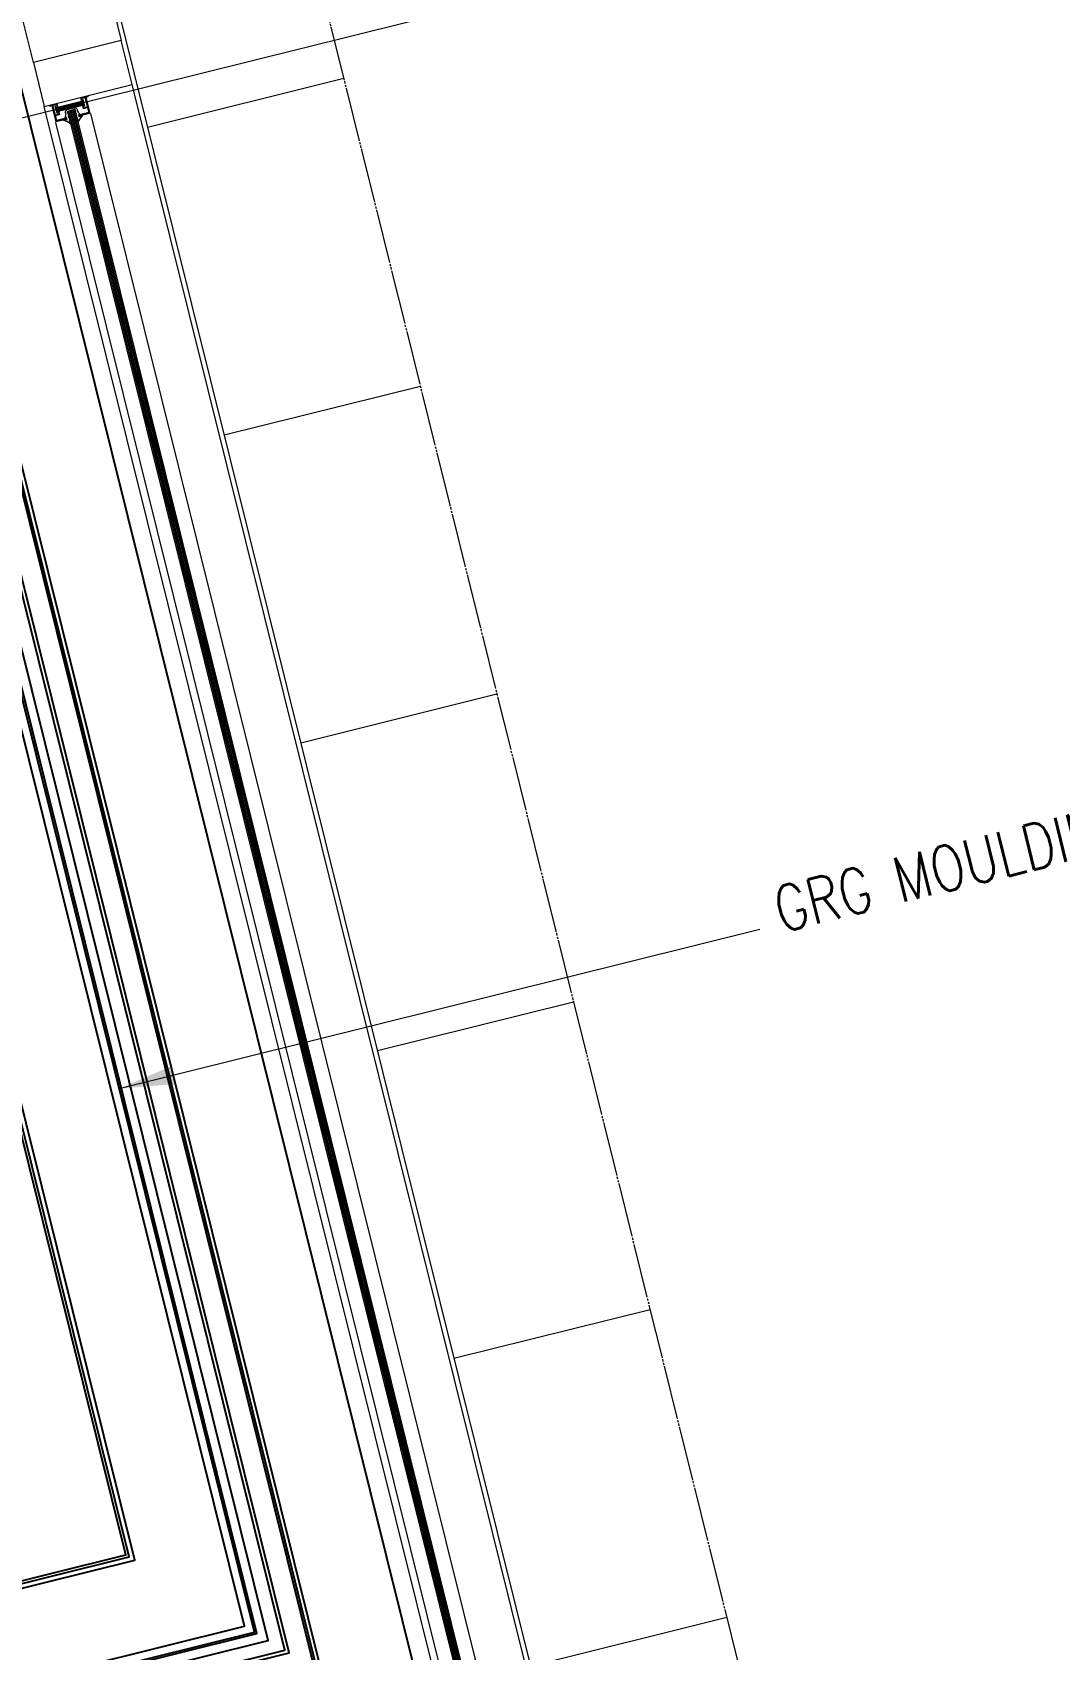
# Model space of a CAD drawing. Header units: inches. Extents: x 122939 to 389145, y 29603 to 574065.
# Drawn here: x 354636 to 355769, y 510568 to 512353 of the extents above; entities that cross this region are included whole.
import ezdxf

# ---------------------------------------------------------------- set-up
doc = ezdxf.new("R2010")
doc.units = ezdxf.units.IN
doc.header["$MEASUREMENT"] = 0
doc.linetypes.add('PHANTOM-Z', pattern=[69.2, 60, -1.4, 2.5, -1.4, 2.5, -1.4])
for name, color, linetype, lineweight in [('a-cut', 30, 'PHANTOM-Z', 18), ('A-GLAZ', 134, 'Continuous', 18), ('A-RNDR-ALUM', 1, 'Continuous', 9), ('A-RNDR-PT36', 253, 'Continuous', 20), ('A-WALL-TILE', 8, 'Continuous', 9), ('ID-NOTES', 3, 'Continuous', 0)]:
    doc.layers.add(name, color=color, linetype=linetype, lineweight=lineweight)
doc.layers.add('gypsum', color=31, linetype='Continuous')
doc.styles.add('ID-ROMANS', font='romans.shx', dxfattribs={"width": 0.8})
doc.styles.add('ZZ-Dim All', font='romans.shx', dxfattribs={"width": 0.8})
doc.dimstyles.new('DIM 0200', dxfattribs={"dimscale": 200, "dimtxt": 1, "dimasz": 0.8, "dimexe": 0.5, "dimexo": 1, "dimgap": 0.4, "dimtad": 1, "dimdec": 0, "dimrnd": 10, "dimdsep": 46, "dimtxsty": 'ZZ-Dim All', "dimblk1": 'ARCHTICK', "dimblk2": 'ARCHTICK', "dimsah": 1, "dimcen": 1, "dimdle": 0.5, "dimclrd": 256, "dimclre": 256, "dimclrt": 256, "dimadec": 0, "dimazin": 2, "dimtfac": 1, "dimtdec": 0, "dimtix": 1, "dimtmove": 2, "dimatfit": 2, "dimfxl": 1, "dimfxlon": 1, "dimtolj": 1, "dimtzin": 0, "dimlwd": -1, "dimlwe": -1, "dimarcsym": 0})

# ---------------------------------------------------------------- blocks, each defined once
blk = doc.blocks.new('_ARCHTICK')
at = {"color": 0, "linetype": 'ByBlock', "const_width": 0.15}
blk.add_lwpolyline([(-0.5, -0.5), (0.5, 0.5)], dxfattribs=at)

msp = doc.modelspace()

# ---------------------------------------------------------------- linework, layer by layer
at = {"layer": 'a-cut'}
msp.add_line((354581.3, 513903.216, 0), (355758.549, 509171.474, 0), dxfattribs=at)
at = {"layer": 'A-GLAZ'}
for p, q in [((354675.08, 512265.872, 0), (355346.258, 509568.194, 0.003)), ((354676.375, 512266.195, 0), (355347.553, 509568.516, 0.003)), ((354677.67, 512266.517, 0), (355348.848, 509568.839, 0.003)), ((354678.965, 512266.839, 0), (355350.143, 509569.161, 0.003)), ((354680.261, 512267.161, 0), (355351.438, 509569.483, 0.003)), ((354681.556, 512267.484, 0), (355352.734, 509569.805, 0.003)), ((354682.851, 512267.806, 0), (355354.029, 509570.128, 0.003))]:
    msp.add_line(p, q, dxfattribs=at)
at = {"layer": 'A-RNDR-ALUM'}
for p, q in [((354692.23, 512279.324, 0), (354691.583, 512279.163, 0)), ((354692.23, 512279.324, 0), (354691.583, 512279.163, 0)), ((354693.516, 512271.392, 0), (354691.583, 512279.163, 0)), ((354693.516, 512271.392, 0), (354691.583, 512279.163, 0)), ((354694.164, 512271.553, 0), (354692.23, 512279.324, 0)), ((354694.164, 512271.553, 0), (354692.23, 512279.324, 0)), ((355422.331, 509578.327, 0), (354746.303, 512295.501, 0)), ((355325.316, 509554.166, 0.003), (354649.287, 512271.341, 0)), ((354661.397, 512271.653, 0), (354662.044, 512271.814, 0)), ((354661.397, 512271.653, 0), (354662.044, 512271.814, 0)), ((354663.33, 512263.882, 0), (354661.397, 512271.653, 0)), ((354663.33, 512263.882, 0), (354661.397, 512271.653, 0)), ((354663.978, 512264.043, 0), (354662.044, 512271.814, 0)), ((354663.978, 512264.043, 0), (354662.044, 512271.814, 0)), ((354662.447, 512270.195, 0), (354691.986, 512277.544, 0)), ((354662.447, 512270.195, 0), (354691.986, 512277.544, 0)), ((354662.729, 512269.062, 0), (354692.267, 512276.411, 0)), ((354662.729, 512269.062, 0), (354692.267, 512276.411, 0)), ((354663.011, 512267.928, 0), (354692.549, 512275.278, 0)), ((354663.011, 512267.928, 0), (354692.549, 512275.278, 0)), ((354663.293, 512266.795, 0), (354692.831, 512274.144, 0)), ((354663.293, 512266.795, 0), (354692.831, 512274.144, 0)), ((354663.33, 512263.882, 0), (354663.978, 512264.043, 0)), ((354663.33, 512263.882, 0), (354663.978, 512264.043, 0)), ((354663.479, 512272.171, 0), (354664.126, 512272.332, 0)), ((354663.479, 512272.171, 0), (354664.126, 512272.332, 0)), ((354663.575, 512265.662, 0), (354693.113, 512273.011, 0)), ((354663.575, 512265.662, 0), (354693.113, 512273.011, 0)), ((354665.412, 512264.4, 0), (354666.06, 512264.561, 0)), ((354665.412, 512264.4, 0), (354666.06, 512264.561, 0)), ((354694.164, 512271.553, 0), (354693.516, 512271.392, 0)), ((354694.164, 512271.553, 0), (354693.516, 512271.392, 0))]:
    msp.add_line(p, q, dxfattribs=at)
at = {"layer": 'A-RNDR-ALUM', "elevation": -0.002}
for points in [[(354625.143, 512368.383), (354722.164, 512392.521), (354734.236, 512344.001), (354637.215, 512319.862)], [(354649.287, 512271.341), (354746.308, 512295.48), (354734.236, 512344.001), (354637.215, 512319.862)]]:
    msp.add_lwpolyline(points, close=True, dxfattribs=at)
at = {"layer": 'A-RNDR-ALUM', "const_width": 0.928, "elevation": 0}
for points in [[(354697.439, 512281.879, 0.41421356), (354697.782, 512282.45)], [(354697.439, 512281.879, 0.41421356), (354697.782, 512282.45)], [(354655.73, 512271.52, -0.41421356), (354655.16, 512271.863)], [(354655.73, 512271.52, -0.41421356), (354655.16, 512271.863)]]:
    msp.add_lwpolyline(points, format="xyb", dxfattribs=at)
at = {"layer": 'A-RNDR-ALUM', "elevation": -0.002}
msp.add_lwpolyline([(354688.462, 512262.941), (354686.908, 512262.554), (354687.613, 512259.721, -0.01555259), (354688.291, 512260.423), (354691.374, 512261.19, 0.10430437), (354686.373, 512253.651), (354685.75, 512256.154, -0.01603552), (354686.216, 512257.046), (354685.915, 512258.256), (354685.106, 512258.742), (354684.422, 512261.49), (354685.231, 512261.003), (354684.658, 512263.307), (354683.849, 512263.794), (354683.166, 512266.541), (354683.974, 512266.055), (354683.66, 512267.319, 0.41421356), (354682.851, 512267.806), (354675.08, 512265.872, 0.41421356), (354674.593, 512265.064), (354674.908, 512263.799), (354675.395, 512264.608), (354676.078, 512261.86), (354675.592, 512261.051), (354676.165, 512258.748), (354676.651, 512259.556), (354677.335, 512256.809), (354676.848, 512256), (354677.149, 512254.791, -0.01603552), (354677.979, 512254.221), (354678.602, 512251.717, 0.10430437), (354670.651, 512256.034), (354673.734, 512256.801, -0.01555259), (354674.661, 512256.498), (354673.956, 512259.332), (354672.402, 512258.945, 0.02164637), (354673.104, 512262.756), (354672.651, 512264.58, -0.41421356), (354674.597, 512267.815), (354682.368, 512269.749, -0.41421356), (354685.602, 512267.803), (354686.056, 512265.979, 0.02164637)], format="xyb", close=True, dxfattribs=at)
at = {"layer": 'A-RNDR-ALUM'}
for points in [[(354690.942, 512279.802, 0), (354688.677, 512281.164, 0), (354693.791, 512280.511, 0), (354693.34, 512282.324, 0)], [(354690.942, 512279.802, 0), (354688.677, 512281.164, 0), (354693.791, 512280.511, 0), (354693.34, 512282.324, 0)], [(354691.457, 512277.73, 0), (354689.644, 512277.279, 0), (354690.942, 512279.802, 0), (354688.677, 512281.164, 0)], [(354691.457, 512277.73, 0), (354689.644, 512277.279, 0), (354690.942, 512279.802, 0), (354688.677, 512281.164, 0)], [(354698.003, 512283.484, 0), (354698.228, 512282.578, 0), (354695.671, 512282.904, 0), (354697.322, 512282.352, 0)], [(354698.003, 512283.484, 0), (354698.228, 512282.578, 0), (354695.671, 512282.904, 0), (354697.322, 512282.352, 0)], [(354695.671, 512282.904, 0), (354697.322, 512282.352, 0), (354696.123, 512281.091, 0), (354697.547, 512281.446, 0)], [(354695.671, 512282.904, 0), (354697.322, 512282.352, 0), (354696.123, 512281.091, 0), (354697.547, 512281.446, 0)], [(354654.485, 512272.657, 0), (354654.71, 512271.751, 0), (354656.816, 512273.237, 0), (354655.617, 512271.976, 0)], [(354654.485, 512272.657, 0), (354654.71, 512271.751, 0), (354656.816, 512273.237, 0), (354655.617, 512271.976, 0)], [(354656.816, 512273.237, 0), (354655.617, 512271.976, 0), (354657.267, 512271.424, 0), (354655.842, 512271.069, 0)], [(354656.816, 512273.237, 0), (354655.617, 512271.976, 0), (354657.267, 512271.424, 0), (354655.842, 512271.069, 0)], [(354662.448, 512272.713, 0), (354663.81, 512274.977, 0), (354659.598, 512272.004, 0), (354659.147, 512273.817, 0)], [(354662.448, 512272.713, 0), (354663.81, 512274.977, 0), (354659.598, 512272.004, 0), (354659.147, 512273.817, 0)], [(354662.37, 512260.865, 0), (354661.918, 512262.679, 0), (354667.032, 512262.025, 0), (354664.768, 512263.388, 0)], [(354662.37, 512260.865, 0), (354661.918, 512262.679, 0), (354667.032, 512262.025, 0), (354664.768, 512263.388, 0)], [(354662.963, 512270.641, 0), (354664.777, 512271.092, 0), (354662.448, 512272.713, 0), (354663.81, 512274.977, 0)], [(354662.963, 512270.641, 0), (354664.777, 512271.092, 0), (354662.448, 512272.713, 0), (354663.81, 512274.977, 0)], [(354664.252, 512265.46, 0), (354666.066, 512265.911, 0), (354664.768, 512263.388, 0), (354667.032, 512262.025, 0)], [(354664.252, 512265.46, 0), (354666.066, 512265.911, 0), (354664.768, 512263.388, 0), (354667.032, 512262.025, 0)], [(354697.856, 512265.278, 0), (354698.146, 512264.112, 0), (354687.444, 512262.687, 0), (354687.734, 512261.521, 0)], [(354697.856, 512265.278, 0), (354698.146, 512264.112, 0), (354687.444, 512262.687, 0), (354687.734, 512261.521, 0)], [(354698.146, 512264.113, 0), (354698.436, 512262.947, 0), (354687.734, 512261.522, 0), (354688.024, 512260.356, 0)], [(354698.146, 512264.113, 0), (354698.436, 512262.947, 0), (354687.734, 512261.522, 0), (354688.024, 512260.356, 0)], [(354692.746, 512272.549, 0), (354690.933, 512272.098, 0), (354693.262, 512270.477, 0), (354691.9, 512268.212, 0)], [(354692.746, 512272.549, 0), (354690.933, 512272.098, 0), (354693.262, 512270.477, 0), (354691.9, 512268.212, 0)], [(354696.562, 512269.373, 0), (354696.111, 512271.186, 0), (354691.9, 512268.212, 0), (354693.262, 512270.477, 0)], [(354696.562, 512269.373, 0), (354696.111, 512271.186, 0), (354691.9, 512268.212, 0), (354693.262, 512270.477, 0)], [(354662.603, 512256.507, 0), (354662.893, 512255.341, 0), (354673.015, 512259.097, 0), (354673.305, 512257.932, 0)], [(354662.603, 512256.507, 0), (354662.893, 512255.341, 0), (354673.015, 512259.097, 0), (354673.305, 512257.932, 0)], [(354662.893, 512255.342, 0), (354663.183, 512254.176, 0), (354673.305, 512257.932, 0), (354673.595, 512256.767, 0)], [(354662.893, 512255.342, 0), (354663.183, 512254.176, 0), (354673.305, 512257.932, 0), (354673.595, 512256.767, 0)]]:
    msp.add_solid(points, dxfattribs=at)
for points in [[(354697.597, 512265.213, 0.004), (354700.509, 512263.462, 0.004), (354693.34, 512282.324, 0.004), (354695.671, 512282.904, 0.004)], [(354697.597, 512265.213, 0.004), (354700.509, 512263.462, 0.004), (354693.34, 512282.324, 0.004), (354695.671, 512282.904, 0.004)], [(354661.653, 512253.795, 0.004), (354663.404, 512256.706, 0.004), (354656.816, 512273.237, 0.004), (354659.147, 512273.817, 0.004)], [(354661.653, 512253.795, 0.004), (354663.404, 512256.706, 0.004), (354656.816, 512273.237, 0.004), (354659.147, 512273.817, 0.004)], [(354700.509, 512263.462, 0), (354697.597, 512265.213, 0), (354698.436, 512262.946, 0), (354697.856, 512265.278, 0)], [(354700.509, 512263.462, 0), (354697.597, 512265.213, 0), (354698.436, 512262.946, 0), (354697.856, 512265.278, 0)], [(354661.653, 512253.795, 0), (354663.404, 512256.706, 0), (354663.725, 512254.31, 0), (354663.145, 512256.642, 0)], [(354661.653, 512253.795, 0), (354663.404, 512256.706, 0), (354663.725, 512254.31, 0), (354663.145, 512256.642, 0)]]:
    msp.add_trace(points, dxfattribs=at)
at = {"layer": 'A-RNDR-PT36'}
for p, q in [((354452.597, 513496.795, -0.002), (355439.276, 509531.018, -0.002)), ((354331.312, 513466.619, 0), (355317.948, 509500.832, 0)), ((355366.868, 509585.151, 0.003), (354700.509, 512263.462, 0)), ((354661.653, 512253.795, 0), (355328.012, 509575.483, 0.003))]:
    msp.add_line(p, q, dxfattribs=at)
at = {"layer": 'A-WALL-TILE'}
for p, q in [((354979.672, 512302.029, 0), (354763.25, 512248.184, 0)), ((355064.176, 511962.384, 0), (354847.753, 511908.538, 0)), ((355148.679, 511622.738, 0), (354932.256, 511568.892, 0)), ((355233.182, 511283.092, 0), (355016.759, 511229.247, 0)), ((355317.685, 510943.447, 0), (355101.263, 510889.601, 0)), ((355402.189, 510603.801, 0), (355185.766, 510549.955, 0))]:
    msp.add_line(p, q, dxfattribs=at)
at = {"layer": 'gypsum', "color": 8}
msp.add_line((355301.073, 509568.768, 0), (354424.653, 513091.379, 0), dxfattribs=at)
at = {"layer": 'gypsum', "elevation": 0}
for points in [[(354268.923, 510372.147), (354955.637, 510543), (354548.007, 512181.396), (353861.293, 512010.542)], [(354272.084, 510377.403), (354950.381, 510546.162), (354544.845, 512176.14), (353866.548, 512007.381)], [(354273.778, 510380.219), (354947.565, 510547.856), (354543.151, 512173.323), (353869.365, 512005.687)], [(354290.655, 510408.274), (354919.509, 510564.732), (354526.274, 512145.268), (353897.42, 511988.81)], [(354293.623, 510413.209), (354914.574, 510567.701), (354523.306, 512140.333), (353902.355, 511985.842)], [(354304.57, 510431.407), (354896.376, 510578.647), (354512.359, 512122.135), (353920.553, 511974.895)], [(354312.042, 510443.828), (354883.956, 510586.119), (354504.888, 512109.715), (353932.974, 511967.423)], [(354313.775, 510446.709), (354881.074, 510587.852), (354503.154, 512106.833), (353935.855, 511965.69)], [(354320.288, 510457.536), (354870.247, 510594.365), (354496.642, 512096.006), (353946.682, 511959.177)], [(354393.186, 510578.721), (354749.062, 510667.263), (354423.744, 511974.821), (354067.867, 511886.279)], [(354396.825, 510584.772), (354743.011, 510670.903), (354420.104, 511968.77), (354073.918, 511882.64)], [(354399.012, 510588.408), (354739.376, 510673.09), (354417.917, 511965.135), (354077.554, 511880.453)]]:
    msp.add_lwpolyline(points, close=True, dxfattribs=at)

# ---------------------------------------------------------------- texts
at = {"layer": 'ID-NOTES', "insert": (355450.009, 511408.004, 0), "char_height": 50, "width": 1075.05767, "attachment_point": 1, "rotation": 13.971423, "style": 'ID-ROMANS'}
msp.add_mtext('GRG MOULDING', dxfattribs=at)

# ---------------------------------------------------------------- leaders
at = {"layer": 'ID-NOTES'}
for points in [[(353459.477, 512646.346, 0), (353893.547, 512076.935, 0), (355227.647, 512408.857, 0)], [(354731.88, 511187.511, 0), (355438.741, 511363.377, 0)]]:
    msp.add_leader(points, dimstyle='DIM 0200', override={"dimasz": 0.3, "dimtad": 0, "dimclrd": 8}, dxfattribs=at)

doc.saveas('drawing.dxf')
